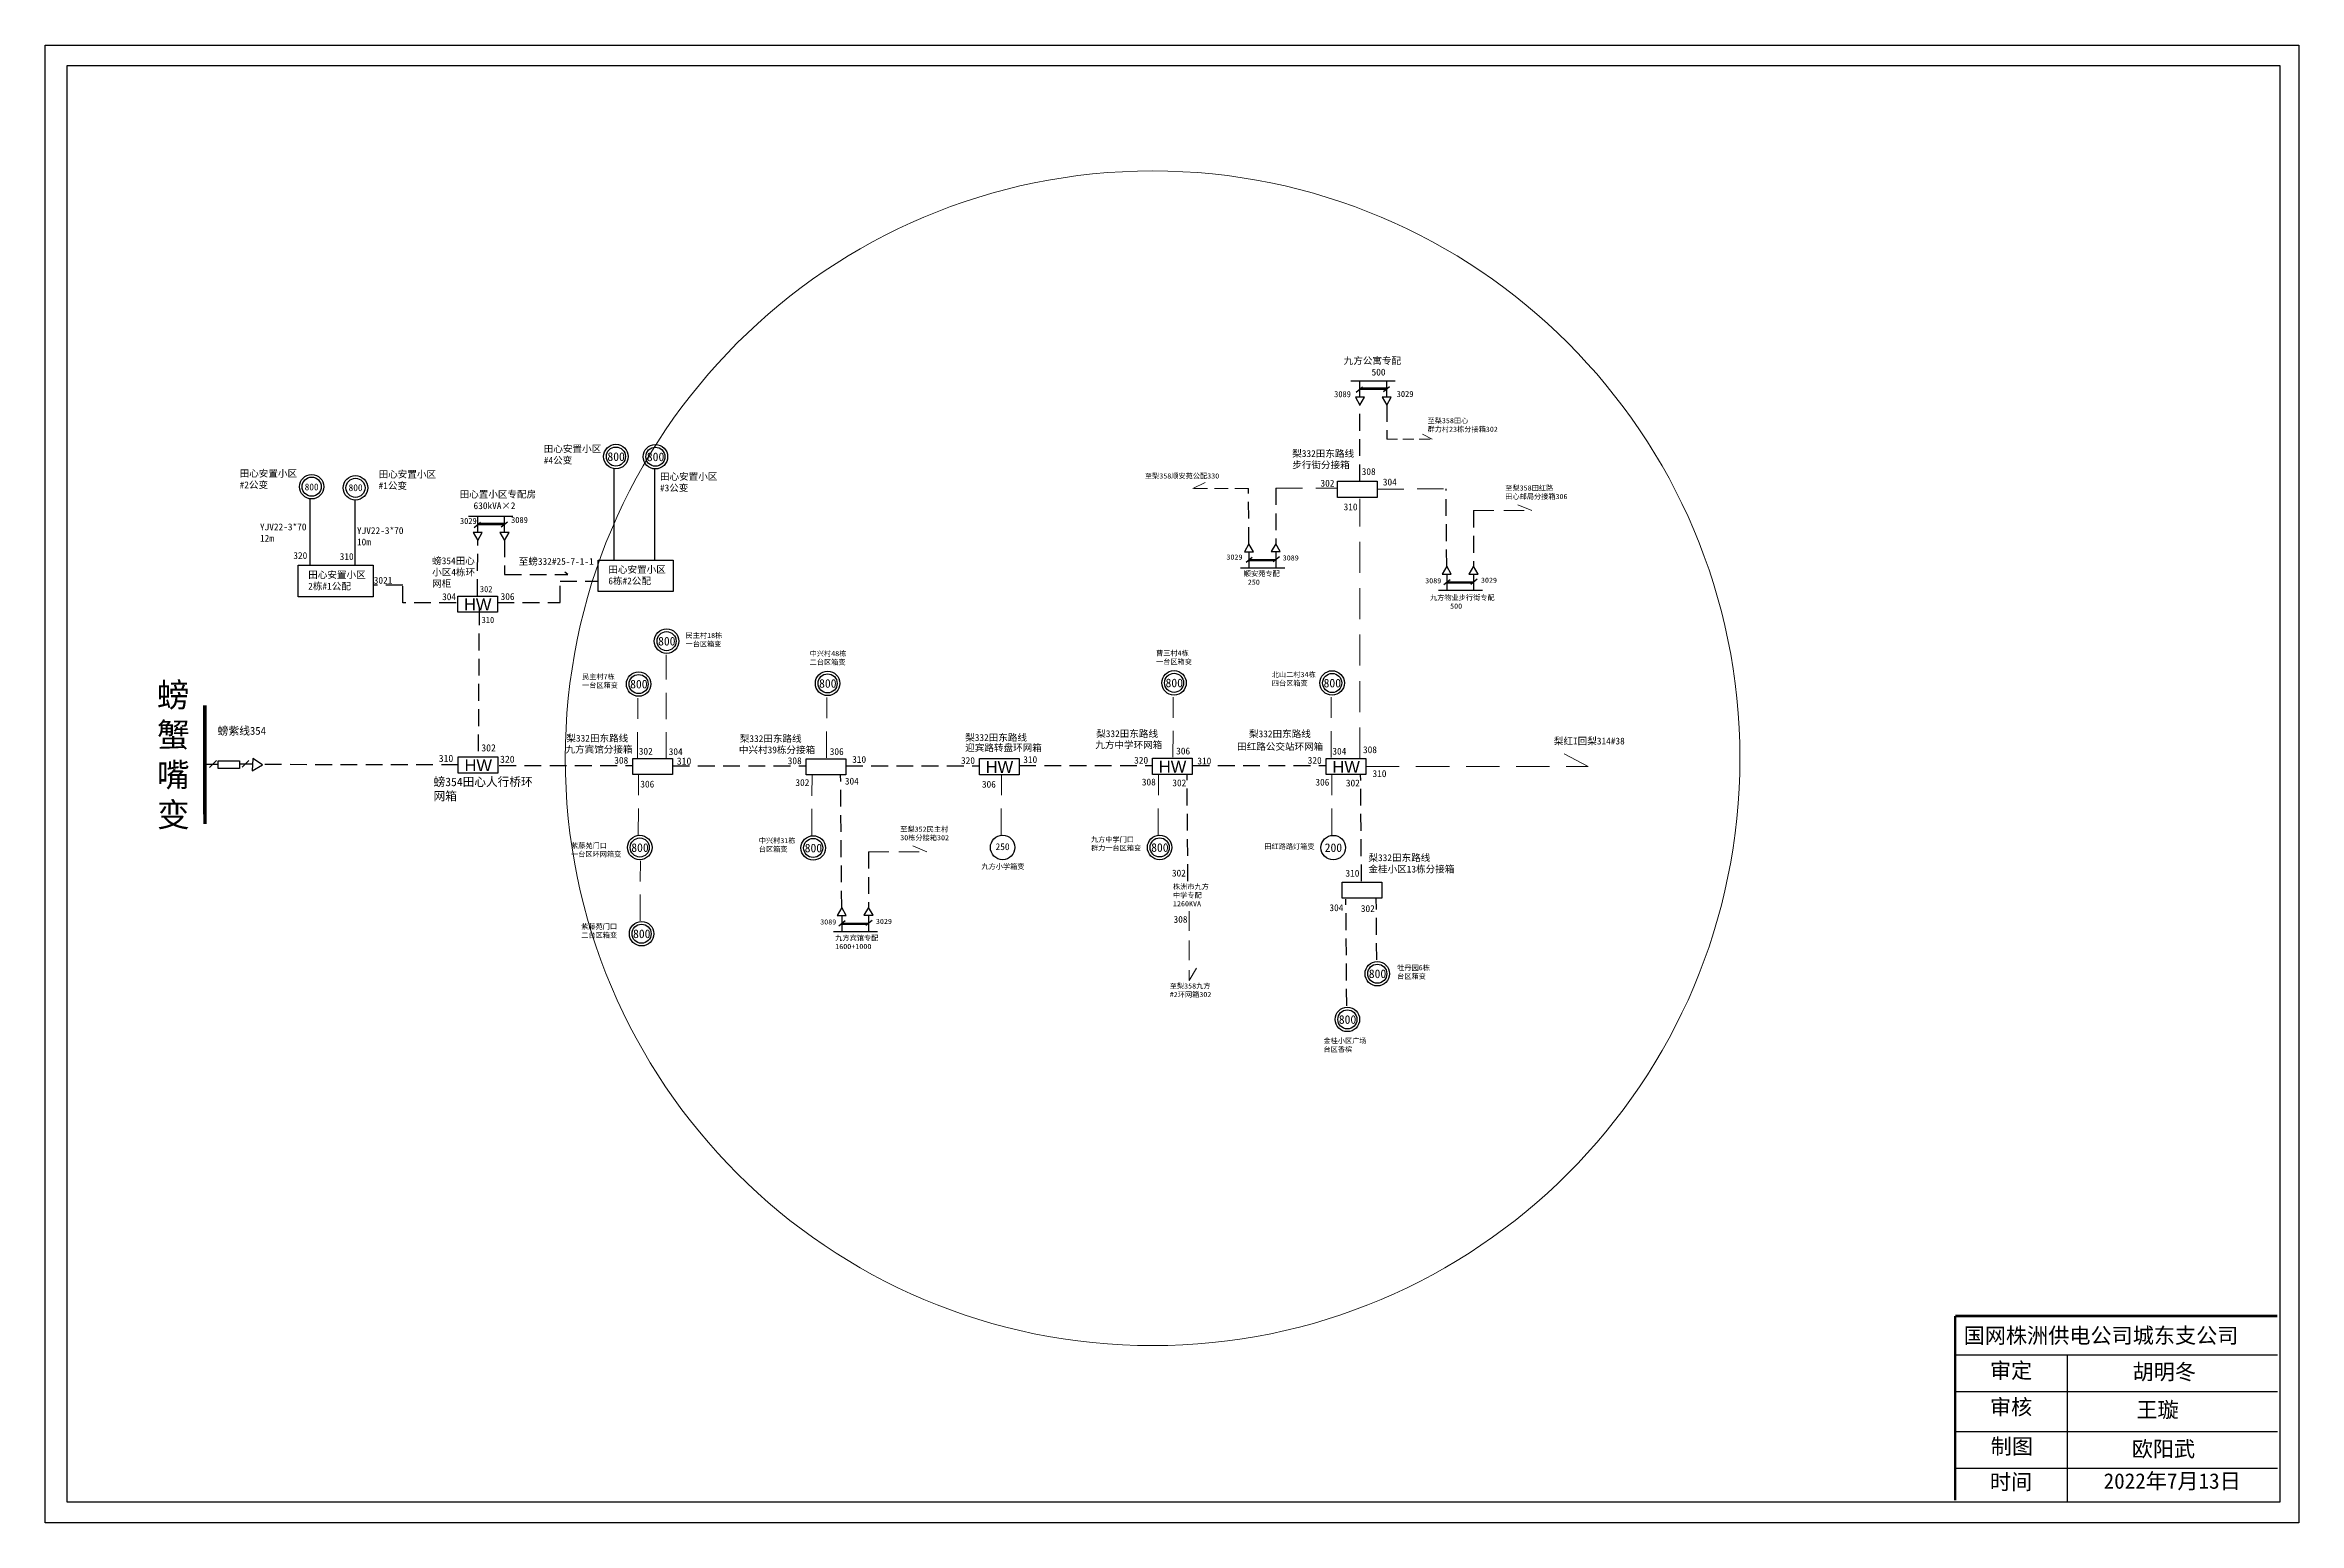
# Model space of a CAD drawing. Extents: x -235 to 424, y -116 to 316.
import ezdxf

# ---------------------------------------------------------------- set-up
doc = ezdxf.new("R2010")
doc.units = 0
doc.header["$LTSCALE"] = 0.774411
doc.linetypes.add('DASHED2', pattern=[9.525, 6.35, -3.175])
doc.layers.get('0').update_dxf_attribs({"linetype": 'CONTINUOUS'})
doc.styles.add('hztxt_txtstyle_0.00_0_0', font='', dxfattribs={"bigfont": 'hztxt.shx'})
doc.styles.get("Standard").update_dxf_attribs({"font": '', "height": 2.5})
doc.styles.add('仿宋_txtstyle_1.50_0_0', font='simsun.ttc', dxfattribs={"height": 1.5})
doc.styles.add('仿宋_txtstyle_150.00_0_0150', font='simsun.ttc', dxfattribs={"height": 150})
doc.styles.add('仿宋_txtstyle_2.00_0_0', font='simfang.ttf', dxfattribs={"height": 2})
doc.styles.add('仿宋_txtstyle_2.50_0_0', font='simsun.ttc', dxfattribs={"height": 2.5})
doc.styles.add('仿宋_txtstyle_200.00_0_0200', font='simsun.ttc', dxfattribs={"height": 200})
doc.styles.add('字体', font='simkai_0.ttf', dxfattribs={"height": 2.5})
doc.styles.add('样式 1', font='', dxfattribs={"height": 1})
doc.styles.add('黑体_txtstyle_0.00_0_0', font='simhei.ttf')
doc.styles.add('黑体_txtstyle_4.53_0_0', font='SIMHEI.TTF', dxfattribs={"height": 4.530271})
doc.styles.get('hztxt_txtstyle_0.00_0_0').set_extended_font_data('hztxt')
doc.styles.get('Standard').set_extended_font_data('SimSun')
doc.styles.get('样式 1').set_extended_font_data('SimSun')

msp = doc.modelspace()

# ---------------------------------------------------------------- linework, layer by layer
at = {"color": 7, "linetype": 'DASHED2', "lineweight": 0, "ltscale": 0.644218}
for p, q in [((157.27, 201.11), (170.54, 201.11)), ((170.54, 201.11), (167.51, 202.69))]:
    msp.add_line(p, q, dxfattribs=at)
at = {"color": 0}
for p, q in [((-68.72, 192.59), (-68.72, 165.52)), ((-56.89, 192.55), (-56.89, 165.47))]:
    msp.add_line(p, q, dxfattribs=at)
at = {"color": 7, "linetype": 'DASHED2', "lineweight": 0, "ltscale": 0.811529}
for p, q in [((100.61, 186.63), (104.75, 188.66)), ((116.86, 186.63), (100.61, 186.63))]:
    msp.add_line(p, q, dxfattribs=at)
at = {"color": 7, "linetype": 'DASHED2', "lineweight": 0, "ltscale": 1.577612}
for p, q in [((124.88, 186.74), (142.91, 186.74)), ((154.52, 186.42), (174.63, 186.58))]:
    msp.add_line(p, q, dxfattribs=at)
for p, q in [((-157.54, 164.2), (-157.54, 183.39)), ((-144.43, 164.19), (-144.43, 183.37))]:
    msp.add_line(p, q)
at = {"color": 7, "linetype": 'DASHED2', "lineweight": 0, "ltscale": 1.840127}
msp.add_line((149.45, 107.71), (149.45, 183.67), dxfattribs=at)
at = {"color": 7, "linetype": 'DASHED2', "lineweight": 0, "ltscale": 1.200471}
for p, q in [((182.7, 180.17), (199.74, 180.17)), ((199.74, 180.17), (195.66, 181.91)), ((5.77, 80.4), (22.81, 80.4)), ((22.81, 80.4), (18.73, 82.13))]:
    msp.add_line(p, q, dxfattribs=at)
at = {"linetype": 'DASHED2'}
for p, q in [((-130.47, 158.34), (-138.91, 158.34)), ((-130.47, 153.21), (-130.47, 158.34)), ((-84.47, 153.26), (-84.47, 159.53)), ((-84.47, 159.53), (-73.43, 159.53)), ((-114.87, 153.21), (-130.47, 153.21)), ((-108.14, 151.61), (-108.44, 108.15)), ((-102.81, 153.26), (-84.47, 153.26)), ((-114.27, 105.8), (-171.52, 105.9)), ((-102.25, 105.62), (-63.44, 105.62)), ((-51.53, 105.5), (-12.72, 105.5)), ((-0.86, 105.55), (37.96, 105.55)), ((49.78, 105.65), (88.6, 105.65)), ((100.54, 105.6), (139.36, 105.6))]:
    msp.add_line(p, q, dxfattribs=at)
at = {"color": 7, "linetype": 'DASHED2', "lineweight": 0, "ltscale": 1.565559}
for p, q in [((-53.48, 107.67), (-53.44, 137.99)), ((-61.81, 107.73), (-61.75, 125.33)), ((-6.55, 107.92), (-6.48, 125.52)), ((94.77, 108.07), (94.83, 125.67)), ((140.99, 108.02), (141.06, 125.63)), ((-61.59, 85.39), (-61.52, 102.99)), ((-10.87, 85.26), (-10.8, 102.87)), ((44.53, 85.41), (44.59, 103.01)), ((90.45, 85.41), (90.51, 103.02)), ((141.2, 85.37), (141.27, 102.97)), ((-61.07, 60.19), (-61, 77.79))]:
    msp.add_line(p, q, dxfattribs=at)
at = {"linetype": 'Continuous'}
for p, q in [((-184.48, 105.91), (-187.82, 105.91)), ((-186.96, 105.09), (-184.98, 107.06)), ((-174.59, 106.07), (-177.92, 106.07)), ((-177.48, 105.16), (-175.5, 107.14))]:
    msp.add_line(p, q, dxfattribs=at)
at = {"color": 7, "linetype": 'DASHED2', "lineweight": 0, "ltscale": 1.987337}
for p, q in [((216.16, 105.35), (209.2, 109.07)), ((151.16, 105.35), (216.16, 105.35))]:
    msp.add_line(p, q, dxfattribs=at)
at = {"color": 7, "linetype": 'DASHED2', "lineweight": 0, "ltscale": 1.167439}
for p, q in [((99.51, 63.04), (99.51, 42.75)), ((99.51, 42.75), (101.61, 46.39))]:
    msp.add_line(p, q, dxfattribs=at)
at = {"color": 0, "linetype": 'Continuous'}
for p, q in [((323.56, -66.66), (417.74, -66.66)), ((356.25, -66.67), (356.25, -109.46)), ((323.56, -77.39), (417.74, -77.39)), ((323.56, -89.09), (417.74, -89.09)), ((323.56, -99.82), (417.74, -99.82))]:
    msp.add_line(p, q, dxfattribs=at)
for points in [[(-235.08, 316.32), (424.04, 316.32), (424.04, -115.85), (-235.08, -115.85)], [(-228.63, 310.37), (418.44, 310.37), (418.44, -109.79), (-228.63, -109.79)], [(142.91, 188.78), (154.52, 188.78), (154.52, 184.06), (142.91, 184.06)], [(-114.41, 155.2), (-102.81, 155.2), (-102.81, 150.48), (-114.41, 150.48)], [(-114.25, 108.15), (-102.64, 108.15), (-102.64, 103.43), (-114.25, 103.43)], [(-63.23, 107.73), (-51.63, 107.73), (-51.63, 103.01), (-63.23, 103.01)], [(-12.51, 107.6), (-0.91, 107.6), (-0.91, 102.88), (-12.51, 102.88)], [(38.16, 107.66), (49.77, 107.66), (49.77, 102.93), (38.16, 102.93)], [(88.8, 107.75), (100.41, 107.75), (100.41, 103.03), (88.8, 103.03)], [(139.56, 107.71), (151.16, 107.71), (151.16, 102.99), (139.56, 102.99)], [(144.27, 71.52), (155.87, 71.52), (155.87, 66.8), (144.27, 66.8)]]:
    msp.add_lwpolyline(points, close=True, dxfattribs=at)
at = {"linetype": 'Continuous'}
for points in [[(146.78, 218.16), (159.7, 218.16)], [(149.43, 213.33), (149.43, 218.09)], [(157.27, 213.38), (157.27, 218.13)], [(148.38, 214.86), (150.22, 216.34)], [(149.43, 215.7), (157.21, 215.7)], [(149.86, 216.04), (157.23, 216.04)], [(156.29, 215.01), (158.13, 216.49)], [(-111.21, 178.58), (-98.29, 178.58)], [(-108.56, 173.76), (-108.56, 178.52)], [(-100.72, 173.8), (-100.72, 178.56)], [(-109.61, 175.28), (-107.77, 176.76)], [(-108.56, 176.13), (-100.78, 176.13)], [(-108.13, 176.46), (-100.76, 176.46)], [(-101.7, 175.43), (-99.86, 176.91)], [(117.97, 166.51), (116.13, 165.03)], [(116.99, 168.15), (116.99, 163.39)], [(124.4, 165.48), (117.03, 165.48)], [(124.83, 165.82), (117.05, 165.82)], [(125.88, 166.66), (124.03, 165.18)], [(124.83, 168.19), (124.83, 163.43)], [(127.48, 163.37), (114.55, 163.37)], [(175.79, 159.94), (173.95, 158.47)], [(174.82, 161.58), (174.82, 156.82)], [(182.22, 158.92), (174.86, 158.92)], [(182.65, 159.25), (174.87, 159.25)], [(183.7, 160.1), (181.86, 158.62)], [(182.65, 161.62), (182.65, 156.86)], [(185.31, 156.8), (172.38, 156.8)], [(-1.14, 60.17), (-2.98, 58.69)], [(-2.12, 61.81), (-2.12, 57.05)], [(5.72, 59.48), (-2.06, 59.48)], [(6.77, 60.32), (4.93, 58.84)], [(5.72, 61.85), (5.72, 57.09)], [(8.38, 57.03), (-4.55, 57.03)], [(5.29, 59.15), (-2.07, 59.15)]]:
    msp.add_lwpolyline(points, dxfattribs=at)
for points in [[(149.43, 211.02), (150.77, 213.33), (148.1, 213.33)], [(157.27, 211.06), (158.61, 213.38), (155.93, 213.38)], [(-108.56, 171.44), (-107.22, 173.76), (-109.89, 173.76)], [(-100.72, 171.48), (-99.38, 173.8), (-102.06, 173.8)], [(116.99, 170.46), (115.65, 168.15), (118.33, 168.15)], [(124.83, 170.5), (123.49, 168.19), (126.16, 168.19)], [(174.82, 163.9), (173.48, 161.58), (176.15, 161.58)], [(182.65, 163.94), (181.32, 161.62), (183.99, 161.62)], [(-178.19, 104.77), (-184.45, 104.77), (-184.45, 106.99), (-178.19, 106.99)], [(-2.12, 64.12), (-3.45, 61.81), (-0.78, 61.81)], [(5.72, 64.16), (4.38, 61.85), (7.06, 61.85)]]:
    msp.add_lwpolyline(points, close=True, dxfattribs=at)
at = {"linetype": 'DASHED2'}
for points in [[(149.4, 188.78), (149.43, 211.02)], [(157.27, 211.06), (157.27, 201.11), (157.27, 201.11)], [(116.99, 170.46), (116.86, 186.63), (116.86, 186.63)], [(124.88, 186.74), (124.83, 170.5)], [(174.82, 163.9), (174.63, 186.58), (174.63, 186.58)], [(182.7, 180.17), (182.65, 163.94)], [(-108.61, 155.2), (-108.56, 171.44)], [(-100.72, 171.48), (-100.72, 161.53), (-100.72, 161.53)], [(-100.72, 161.53), (-82.21, 161.53), (-83.12, 162.18)], [(-2.12, 64.12), (-2.43, 102.88), (-2.43, 102.88)], [(99.14, 71.84), (98.89, 103.03), (98.89, 103.03)], [(149.89, 71.79), (149.65, 102.99), (149.65, 102.99)], [(5.77, 80.4), (5.72, 64.16)], [(145.6, 35.4), (145.35, 66.59), (145.35, 66.59)], [(154.37, 48.78), (154.22, 66.8), (154.22, 66.8)]]:
    msp.add_lwpolyline(points, dxfattribs=at)
at = {"color": 0}
for points in [[(-73.3, 165.72), (-51.39, 165.72), (-51.39, 156.53), (-73.3, 156.53)], [(-161.07, 164.2), (-139.16, 164.2), (-139.16, 155.01), (-161.07, 155.01)], [(-174.31, 107.65), (-174.56, 104.12), (-171.52, 105.86)]]:
    msp.add_lwpolyline(points, close=True, dxfattribs=at)
at = {"linetype": 'Continuous'}
for points, const_width in [([(-188.35, 88.55), (-188.37, 123.28)], 1), ([(323.51, -55.33), (323.51, -109.28)], 0.755)]:
    msp.add_lwpolyline(points, dxfattribs=dict(at, const_width=const_width))
at = {"color": 0, "linetype": 'Continuous', "const_width": 0.755}
msp.add_lwpolyline([(323.56, -55.33), (417.74, -55.33)], dxfattribs=at)
at = {"color": 12, "linetype": 'Continuous', "lineweight": 0, "ltscale": 9.138795, "true_color": 0xc00000}
msp.add_circle((88.8, 107.75), 171.76, dxfattribs=at)
at = {"linetype": 'Continuous'}
for centre, radius in [((-68.15, 195.99), 3.58), ((-68.15, 195.99), 2.79), ((-56.6, 195.94), 3.58), ((-56.6, 195.94), 2.79), ((-157.12, 187.18), 3.58), ((-157.12, 187.18), 2.79), ((-144.31, 186.84), 3.58), ((-144.31, 186.84), 2.79), ((-53.33, 142.01), 3.58), ((-53.33, 142.01), 2.79), ((-61.5, 129.47), 3.58), ((-61.5, 129.47), 2.79), ((-6.24, 129.66), 3.58), ((-6.24, 129.66), 2.79), ((95.08, 129.81), 3.58), ((95.08, 129.81), 2.79), ((141.31, 129.77), 3.58), ((141.31, 129.77), 2.79), ((-61.17, 81.66), 3.58), ((-61.17, 81.66), 2.79), ((-10.45, 81.53), 3.58), ((-10.45, 81.53), 2.79), ((44.95, 81.68), 3.58), ((90.87, 81.68), 3.58), ((90.87, 81.68), 2.79), ((141.63, 81.64), 3.58), ((-60.64, 56.46), 3.58), ((-60.64, 56.46), 2.79), ((154.52, 44.76), 3.58), ((154.52, 44.76), 2.79), ((145.76, 31.39), 3.58), ((145.76, 31.39), 2.79)]:
    msp.add_circle(centre, radius, dxfattribs=at)

# ---------------------------------------------------------------- texts
at = {"linetype": 'Continuous', "style": '仿宋_txtstyle_2.00_0_0'}
for p in [(-82.63, 112.63), (-31.91, 112.51), (34, 112.83), (72.32, 113.94), (117, 113.9)]:
    msp.add_text('梨332田东路线', height=2, dxfattribs=at).set_placement(p)
at = {"linetype": 'Continuous'}
for s, p in [('310', (-119.96, 106.68)), ('302', (-107.51, 109.76)), ('320', (-102.03, 106.43)), ('310', (-50.34, 105.88))]:
    msp.add_text(s, height=2.085, dxfattribs=at).set_placement(p)
at = {"char_height": 2, "attachment_point": 1}
for s, insert, width, style in [('九方公寓专配^M^J      500', (144.68, 225.02), 23.1197, '仿宋_txtstyle_2.00_0_0'), ('{\\fSimSun|b0|i0|c134|p2;\\C7;田心安置小区#4公变}', (-89.24, 199.23), 18.4876, 'hztxt_txtstyle_0.00_0_0'), ('{\\fSimSun|b0|i0|c134|p2;\\C7;田心安置小区#2公变}', (-178.18, 192.05), 18.4876, 'hztxt_txtstyle_0.00_0_0'), ('{\\fSimSun|b0|i0|c134|p2;\\C7;田心安置小区#1公变}', (-137.55, 191.8), 18.4876, 'hztxt_txtstyle_0.00_0_0'), ('{\\fSimSun|b0|i0|c134|p2;\\C7;田心安置小区#3公变}', (-55.27, 191.14), 18.4876, 'hztxt_txtstyle_0.00_0_0'), ('{\\fSimSun|b0|i0|c134|p2;田心置小区专配房\\P   \\fSimSun|b0|i0|c0|p2;630kVA×2}', (-113.86, 185.95), 23.1197, '仿宋_txtstyle_2.00_0_0'), ('320', (-162.48, 168.04), 7.2365, '样式 1'), ('310', (-148.93, 167.75), 7.2365, '样式 1'), ('{\\fSimSun|b0|i0|c134|p2;螃354田心\\P小区4栋环网柜}', (-121.89, 166.51), 12.6756, '仿宋_txtstyle_2.00_0_0'), ('{\\fSimSun|b0|i0|c134|p2;至螃\\fSimSun|b0|i0|c0|p2;332#25-7-1-1}', (-96.56, 166.33), 24.4009, '仿宋_txtstyle_2.00_0_0'), ('3021', (-138.96, 160.79), 7.2365, '样式 1'), ('304', (-118.97, 156), 7.2365, '样式 1'), ('306', (-101.87, 156.06), 7.2365, '样式 1')]:
    msp.add_mtext(s, dxfattribs=dict(at, insert=insert, width=width, style=style))
at = {"color": 7, "linetype": 'Continuous', "attachment_point": 1}
for s, insert, char_height, width, style in [('{\\fSimSun|b0|i0|c134|p2;3089}', (141.9, 215.14), 1.8, 5.745, 'hztxt_txtstyle_0.00_0_0'), ('{\\fSimSun|b0|i0|c134|p2;3029}', (160.19, 215.18), 1.8, 5.6217, 'hztxt_txtstyle_0.00_0_0'), ('{\\fSimSun|b0|i0|c134|p2;3029}', (-113.75, 178.05), 1.8, 5.6217, 'hztxt_txtstyle_0.00_0_0'), ('{\\fSimSun|b0|i0|c134|p2;3089}', (-98.8, 178.36), 1.8, 5.745, 'hztxt_txtstyle_0.00_0_0'), ('{\\fSimSun|b0|i0|c134|p2;302}', (-107.92, 158.13), 1.8, 67.1, 'hztxt_txtstyle_0.00_0_0'), ('{\\fSimSun|b0|i0|c134|p2;310}', (-107.41, 149.1), 1.8, 67.1, 'hztxt_txtstyle_0.00_0_0'), ('胡明冬', (375.41, -69.41), 4.53, 35.429, '黑体_txtstyle_4.53_0_0'), ('欧阳武', (375.16, -91.94), 4.53, 35.429, '黑体_txtstyle_4.53_0_0'), ('2022年7月13日', (366.93, -101.33), 4.53, 42.7589, '黑体_txtstyle_4.53_0_0')]:
    msp.add_mtext(s, dxfattribs=dict(at, insert=insert, char_height=char_height, width=width, style=style))
at = {"color": 2, "linetype": 'DASHED2', "lineweight": 0, "ltscale": 0.644218, "true_color": 0xffff00, "insert": (169.21, 207.23), "char_height": 1.5, "attachment_point": 1, "style": '仿宋_txtstyle_150.00_0_0150'}
msp.add_mtext('至梨358田心^M^J群力村23栋分接箱302', dxfattribs=at)
at = {"color": 7, "linetype": 'DASHED2', "lineweight": 0, "ltscale": 1.840127, "char_height": 2, "attachment_point": 1}
for s, insert, style in [('梨332田东路线^M^J步行街分接箱', (129.65, 197.87), '仿宋_txtstyle_2.00_0_0'), ('304', (156.14, 189.54), '仿宋_txtstyle_2.00_0_0'), ('310', (144.66, 182.28), '仿宋_txtstyle_200.00_0_0200'), ('310', (101.89, 107.96), '仿宋_txtstyle_200.00_0_0200'), ('310', (153.12, 104.26), '仿宋_txtstyle_200.00_0_0200')]:
    msp.add_mtext(s, dxfattribs=dict(at, insert=insert, style=style))
at = {"linetype": 'Continuous', "attachment_point": 1}
for s, insert, char_height, width, style in [('{\\fSimSun|b0|i0|c134|p2;800}', (-70.64, 197.22), 2.5, 5.6554, 'hztxt_txtstyle_0.00_0_0'), ('{\\fSimSun|b0|i0|c134|p2;800}', (-59.1, 197.16), 2.5, 5.6554, 'hztxt_txtstyle_0.00_0_0'), ('800', (-159.17, 188.1), 2, 5.6554, '样式 1'), ('800', (-146.32, 187.88), 2, 5.6554, '样式 1'), ('{\\fSimSun|b0|i0|c134|p2;800}', (-55.82, 143.24), 2.5, 5.6554, 'hztxt_txtstyle_0.00_0_0'), ('螃蟹嘴\\P变', (-202.36, 129.77), 7, 11.8331, '字体'), ('{\\fSimSun|b0|i0|c134|p2;800}', (-63.99, 130.7), 2.5, 5.6554, 'hztxt_txtstyle_0.00_0_0'), ('{\\fSimSun|b0|i0|c134|p2;800}', (-8.73, 130.89), 2.5, 5.6554, 'hztxt_txtstyle_0.00_0_0'), ('{\\fSimSun|b0|i0|c134|p2;800}', (92.59, 131.04), 2.5, 5.6554, 'hztxt_txtstyle_0.00_0_0'), ('{\\fSimSun|b0|i0|c134|p2;800}', (138.81, 130.99), 2.5, 5.6554, 'hztxt_txtstyle_0.00_0_0'), ('{\\fSimSun|b0|i0|c134|p2;800}', (-63.66, 82.88), 2.5, 5.6554, 'hztxt_txtstyle_0.00_0_0'), ('{\\fSimSun|b0|i0|c134|p2;800}', (-12.94, 82.76), 2.5, 5.6554, 'hztxt_txtstyle_0.00_0_0'), ('250', (42.89, 82.9), 2, 5.6554, '仿宋_txtstyle_2.00_0_0'), ('{\\fSimSun|b0|i0|c134|p2;800}', (88.38, 82.91), 2.5, 5.6554, 'hztxt_txtstyle_0.00_0_0'), ('200', (139.13, 82.86), 2.5, 5.6554, '仿宋_txtstyle_2.50_0_0'), ('{\\fSimSun|b0|i0|c134|p2;800}', (-63.14, 57.68), 2.5, 5.6554, 'hztxt_txtstyle_0.00_0_0'), ('{\\fSimSun|b0|i0|c134|p2;800}', (152.03, 45.99), 2.5, 5.6554, 'hztxt_txtstyle_0.00_0_0'), ('{\\fSimSun|b0|i0|c134|p2;800}', (143.26, 32.61), 2.5, 5.6554, 'hztxt_txtstyle_0.00_0_0')]:
    msp.add_mtext(s, dxfattribs=dict(at, insert=insert, char_height=char_height, width=width, style=style))
at = {"color": 2, "linetype": 'DASHED2', "lineweight": 0, "ltscale": 0.811529, "true_color": 0xffff00, "insert": (86.55, 191.07), "char_height": 1.5, "attachment_point": 1, "style": '仿宋_txtstyle_1.50_0_0'}
msp.add_mtext('至梨358顺安苑公配330', dxfattribs=at)
at = {"color": 7, "linetype": 'DASHED2', "lineweight": 0, "ltscale": 0.920522, "char_height": 2, "attachment_point": 1}
for s, insert, style in [('308', (149.96, 192.6), '仿宋_txtstyle_200.00_0_0200'), ('302', (137.91, 189.2), '仿宋_txtstyle_2.00_0_0')]:
    msp.add_mtext(s, dxfattribs=dict(at, insert=insert, style=style))
at = {"color": 2, "linetype": 'DASHED2', "lineweight": 0, "ltscale": 1.200471, "true_color": 0xffff00, "char_height": 1.5, "attachment_point": 1}
for s, insert, style in [('至梨358田红路^M^J田心邮局分接箱306', (191.94, 187.55), '仿宋_txtstyle_1.50_0_0'), ('至梨352民主村^M^J30栋分接箱302', (15.01, 87.78), '仿宋_txtstyle_150.00_0_0150')]:
    msp.add_mtext(s, dxfattribs=dict(at, insert=insert, style=style))
at = {"linetype": 'DASHED2', "char_height": 2, "attachment_point": 1, "style": '样式 1'}
for s, insert, width in [('YJV22-3*70\\P12m', (-172.24, 176.41), 19.1129), ('YJV22-3*70\\P10m', (-143.88, 175.33), 19.1129), ('田心安置小区2栋#1公配', (-158.13, 162.42), 18.0499), ('田心安置小区6栋#2公配', (-70.36, 163.95), 18.0499)]:
    msp.add_mtext(s, dxfattribs=dict(at, insert=insert, width=width))
at = {"color": 7, "linetype": 'DASHED2', "lineweight": 0, "ltscale": 1.200471, "char_height": 1.5, "attachment_point": 1}
for s, insert, style in [('3029', (110.39, 167.35), '仿宋_txtstyle_150.00_0_0150'), ('3089', (126.86, 167.1), '仿宋_txtstyle_1.50_0_0'), ('顺安苑专配^M^J 250', (115.48, 162.51), '仿宋_txtstyle_1.50_0_0'), ('3089', (168.53, 160.42), '仿宋_txtstyle_1.50_0_0'), ('3029', (184.83, 160.58), '仿宋_txtstyle_150.00_0_0150'), ('九方物业步行街专配^M^J     500', (169.94, 155.51), '仿宋_txtstyle_1.50_0_0'), ('3089', (-8.4, 60.65), '仿宋_txtstyle_1.50_0_0'), ('3029', (7.89, 60.8), '仿宋_txtstyle_150.00_0_0150'), ('九方宾馆专配^M^J1600+1000', (-4, 55.96), '仿宋_txtstyle_150.00_0_0150')]:
    msp.add_mtext(s, dxfattribs=dict(at, insert=insert, style=style))
at = {"color": 1, "linetype": 'Continuous', "char_height": 3.4621, "width": 37.345, "attachment_point": 1}
for insert in [(-112.59, 154.5), (-112.43, 107.45), (39.98, 106.95), (90.62, 107.05), (141.38, 107)]:
    msp.add_mtext('{\\fArial|b0|i0|c0|p32;\\C256;HW}', dxfattribs=dict(at, insert=insert))
at = {"color": 7, "linetype": 'DASHED2', "lineweight": 0, "ltscale": 1.150732, "attachment_point": 1}
for s, insert, char_height, style in [('民主村18栋^M^J一台区箱变', (-47.78, 144.44), 1.5, '仿宋_txtstyle_1.50_0_0'), ('中兴村48栋^M^J二台区箱变', (-11.5, 139.12), 1.5, '仿宋_txtstyle_1.50_0_0'), ('曹三村4栋^M^J一台区箱变', (89.82, 139.27), 1.5, '仿宋_txtstyle_1.50_0_0'), ('民主村7栋^M^J一台区箱变', (-78.05, 132.36), 1.5, '仿宋_txtstyle_1.50_0_0'), ('北山二村34栋^M^J四台区箱变', (123.66, 132.98), 1.5, '仿宋_txtstyle_1.50_0_0'), ('308', (-68.62, 108.16), 2, '仿宋_txtstyle_2.00_0_0'), ('302', (-61.45, 110.81), 2, '仿宋_txtstyle_200.00_0_0200'), ('304', (-52.7, 110.69), 2, '仿宋_txtstyle_2.00_0_0'), ('308', (-17.9, 108.03), 2, '仿宋_txtstyle_2.00_0_0'), ('306', (-5.61, 110.73), 2, '仿宋_txtstyle_2.00_0_0'), ('320', (32.78, 108.09), 2, '仿宋_txtstyle_2.00_0_0'), ('310', (50.98, 108.37), 2, '仿宋_txtstyle_2.00_0_0'), ('320', (83.42, 108.18), 2, '仿宋_txtstyle_2.00_0_0'), ('306', (95.7, 110.88), 2, '仿宋_txtstyle_2.00_0_0'), ('320', (134.17, 108.14), 2, '仿宋_txtstyle_2.00_0_0'), ('304', (141.38, 110.81), 2, '仿宋_txtstyle_2.00_0_0'), ('308', (150.34, 111.25), 2, '仿宋_txtstyle_2.00_0_0'), ('306', (-61.01, 101.21), 2, '仿宋_txtstyle_2.00_0_0'), ('302', (-15.65, 101.66), 2, '仿宋_txtstyle_200.00_0_0200'), ('306', (38.89, 101.16), 2, '仿宋_txtstyle_2.00_0_0'), ('308', (85.66, 101.81), 2, '仿宋_txtstyle_2.00_0_0'), ('306', (136.42, 101.77), 2, '仿宋_txtstyle_2.00_0_0')]:
    msp.add_mtext(s, dxfattribs=dict(at, insert=insert, char_height=char_height, style=style))
at = {"color": 0, "linetype": 'Continuous', "insert": (-184.58, 116.93), "char_height": 2.3, "width": 13.5777, "attachment_point": 1}
msp.add_mtext('螃紫线354', dxfattribs=at)
at = {"color": 7, "linetype": 'Continuous', "lineweight": 0, "ltscale": 1.565559, "char_height": 2, "attachment_point": 1}
for s, insert, style in [('迎宾路转盘环网箱', (34.01, 111.84), '仿宋_txtstyle_2.00_0_0'), ('九方中学环网箱', (72.05, 112.66), '仿宋_txtstyle_2.00_0_0'), ('田红路公交站环网箱', (113.53, 112.18), '仿宋_txtstyle_2.00_0_0'), ('九方宾馆分接箱', (-82.9, 111.35), '仿宋_txtstyle_200.00_0_0200'), ('中兴村39栋分接箱', (-32.18, 111.22), '仿宋_txtstyle_2.00_0_0')]:
    msp.add_mtext(s, dxfattribs=dict(at, insert=insert, style=style))
at = {"color": 1, "linetype": 'DASHED2', "lineweight": 0, "ltscale": 1.987337, "true_color": 0xff0000, "insert": (206.16, 113.8), "char_height": 2, "attachment_point": 1, "style": '仿宋_txtstyle_200.00_0_0200'}
msp.add_mtext('梨红I回梨314#38', dxfattribs=at)
at = {"color": 7, "linetype": 'DASHED2', "lineweight": 0, "ltscale": 1.260834, "insert": (0.95, 108.42), "char_height": 2, "attachment_point": 1, "style": '仿宋_txtstyle_200.00_0_0200'}
msp.add_mtext('310', dxfattribs=at)
at = {"color": 0, "insert": (-121.47, 102.1), "char_height": 2.5, "width": 29.0593, "attachment_point": 1, "style": '字体'}
msp.add_mtext('{\\fSimSun|b0|i0|c134|p2;螃354田心人行桥环网箱}', dxfattribs=at)
at = {"color": 7, "linetype": 'Continuous', "lineweight": 0, "ltscale": 1.567009, "insert": (-1.19, 102.07), "char_height": 2, "attachment_point": 1, "style": '仿宋_txtstyle_2.00_0_0'}
msp.add_mtext('304', dxfattribs=at)
at = {"color": 7, "linetype": 'Continuous', "lineweight": 0, "ltscale": 1.167439, "attachment_point": 1}
for s, insert, char_height, style in [('302', (94.58, 101.57), 2, '仿宋_txtstyle_2.00_0_0'), ('302', (145.33, 101.52), 2, '仿宋_txtstyle_2.00_0_0'), ('302', (94.46, 75.18), 2, '仿宋_txtstyle_2.00_0_0'), ('310', (145.21, 75.14), 2, '仿宋_txtstyle_2.00_0_0'), ('株洲市九方^M^J中学专配^M^J1260KVA', (94.76, 70.96), 1.5, '仿宋_txtstyle_1.50_0_0'), ('308', (94.93, 61.64), 2, '仿宋_txtstyle_2.00_0_0')]:
    msp.add_mtext(s, dxfattribs=dict(at, insert=insert, char_height=char_height, style=style))
at = {"color": 7, "linetype": 'DASHED2', "lineweight": 0, "ltscale": 1.305282, "char_height": 1.5, "attachment_point": 1}
for s, insert, style in [('紫藤苑门口^M^J一台区环网箱变', (-81.27, 82.96), '仿宋_txtstyle_150.00_0_0150'), ('中兴村31栋^M^J台区箱变', (-26.37, 84.43), '仿宋_txtstyle_1.50_0_0'), ('九方中学门口^M^J群力一台区箱变', (70.78, 84.78), '仿宋_txtstyle_1.50_0_0'), ('田红路路灯箱变', (121.48, 82.72), '仿宋_txtstyle_1.50_0_0'), ('九方小学箱变', (38.74, 76.87), '仿宋_txtstyle_1.50_0_0'), ('紫藤苑门口^M^J二台区箱变', (-78.3, 59.3), '仿宋_txtstyle_1.50_0_0')]:
    msp.add_mtext(s, dxfattribs=dict(at, insert=insert, style=style))
at = {"color": 7, "linetype": 'DASHED2', "lineweight": 0, "ltscale": 1.192402, "attachment_point": 1}
for s, insert, char_height, style in [('梨332田东路线^M^J金桂小区13栋分接箱', (151.93, 79.68), 2, '仿宋_txtstyle_200.00_0_0200'), ('304', (140.52, 65.05), 2, '仿宋_txtstyle_200.00_0_0200'), ('302', (149.71, 64.81), 2, '仿宋_txtstyle_2.00_0_0'), ('牡丹园6栋^M^J台区箱变', (160.34, 47.26), 1.5, '仿宋_txtstyle_150.00_0_0150')]:
    msp.add_mtext(s, dxfattribs=dict(at, insert=insert, char_height=char_height, style=style))
at = {"color": 2, "linetype": 'DASHED2', "lineweight": 0, "ltscale": 1.167439, "true_color": 0xffff00, "insert": (93.82, 41.92), "char_height": 1.5, "attachment_point": 1, "style": '仿宋_txtstyle_1.50_0_0'}
msp.add_mtext('至梨358九方^M^J#2环网箱302', dxfattribs=at)
at = {"color": 7, "linetype": 'DASHED2', "lineweight": 0, "ltscale": 1.390818, "insert": (138.77, 25.89), "char_height": 1.5, "attachment_point": 1, "style": '仿宋_txtstyle_150.00_0_0150'}
msp.add_mtext('金桂小区广场^M^J台区香槟', dxfattribs=at)
at = {"color": 0, "linetype": 'Continuous', "attachment_point": 1, "style": '黑体_txtstyle_0.00_0_0'}
for s, insert, char_height, width in [('国网株洲供电公司城东支公司', (326.01, -58.78), 4.5303, 123.8545), ('审定', (333.68, -69.01), 4.53, 35.429), ('审核', (333.68, -79.68), 4.53, 35.429), ('王璇', (376.52, -80.48), 4.53, 49.9144), ('制图', (333.92, -91.19), 4.53, 35.429), ('时间', (333.68, -101.58), 4.53, 35.429)]:
    msp.add_mtext(s, dxfattribs=dict(at, insert=insert, char_height=char_height, width=width))

doc.saveas('drawing.dxf')
